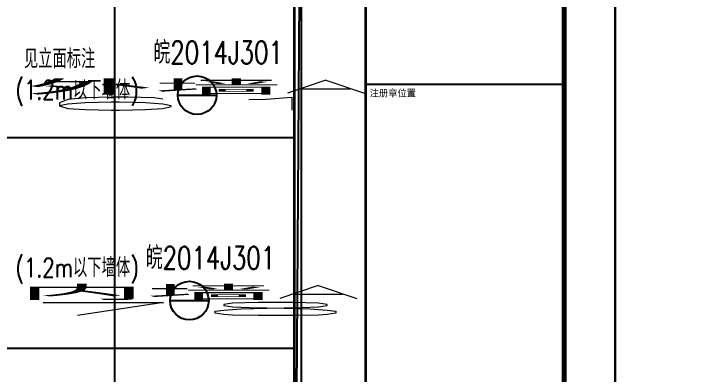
# Model space of a CAD drawing. Extents: x -21908402 to 2004492, y 83987 to 5079726.
# Drawn here: x 1873912 to 1887569, y 420710 to 427786 of the extents above; entities that cross this region are included whole.
import ezdxf
from ezdxf.enums import TextEntityAlignment as Align

# ---------------------------------------------------------------- set-up
doc = ezdxf.new("R2010")
doc.units = 0
doc.header["$LTSCALE"] = 1000
doc.layers.get('0').update_dxf_attribs({"linetype": 'CONTINUOUS'})
for name, color, linetype in [('PP-PM-TK', 7, 'CONTINUOUS'), ('PUB_DIM', 3, 'CONTINUOUS'), ('PUB_TEXT', 7, 'CONTINUOUS'), ('PUB_TITLE', 4, 'CONTINUOUS'), ('WINDOW', 94, 'CONTINUOUS'), ('图框', 66, 'CONTINUOUS')]:
    doc.layers.add(name, color=color, linetype=linetype)
doc.styles.add('COMP', font='complex_.ttf', dxfattribs={"bigfont": 'hztxt'})
doc.styles.add('HZ5', font='txt.shx', dxfattribs={"width": 0.7, "bigfont": 'hztxt.shx'})
doc.styles.add('TQ', font='txt.shx', dxfattribs={"width": 0.8, "bigfont": 'hztxt.shx'})

# ---------------------------------------------------------------- blocks, each defined once
blk = doc.blocks.new('TK')
at = {"layer": 'PP-PM-TK', "color": 4}
blk.add_line((1742537, 381629), (1748371, 381629), dxfattribs=at)
at = {"layer": 'PP-PM-TK', "color": 4, "const_width": 74.2}
blk.add_lwpolyline([(1742537, 401993), (1742537, 341993)], dxfattribs=at)
at = {"layer": 'PUB_TEXT', "color": 2, "style": 'TQ'}
blk.add_text('注册章位置', height=201.5, dxfattribs=at).set_placement((1742655, 381244))
blk = doc.blocks.new('_INDEX')
blk.add_line((-0.5, 0), (0.5, 0))
blk.add_circle((0, 0), 0.5)
at = {"style": 'COMP'}
for tag, width, p, p2 in [('1', 1.388087, (-0.17, 0.05), (0.17, 0.05)), ('-', 0.84274, (-0.17, -0.39), (0.17, -0.39))]:
    blk.add_attdef(tag, text='', height=0.34, dxfattribs=dict(at, width=width)).set_placement(p, p2, align=Align.FIT)

msp = doc.modelspace()

# ---------------------------------------------------------------- linework, layer by layer
at = {"layer": 'PUB_TITLE'}
for points in [[(1811391.5, 398987.2), (1885691.5, 398987.2), (1885691.5, 440987.2), (1811391.5, 440987.2)], [(1885691.5, 398987.2), (1945091.5, 398987.2), (1945091.5, 440987.2), (1885691.5, 440987.2)]]:
    msp.add_lwpolyline(points, close=True, dxfattribs=at)
at = {"layer": 'PUB_TITLE', "const_width": 100}
msp.add_lwpolyline([(1813891.5, 399987.2), (1884691.5, 399987.2), (1884691.5, 439987.2), (1813891.5, 439987.2)], close=True, dxfattribs=at)
at = {"layer": 'WINDOW', "linetype": 'BYBLOCK'}
msp.add_line((1879406.6, 413575.2), (1879547, 434248.2), dxfattribs=at)
msp.add_lwpolyline([(1860653.9, 413435.2), (1879546.6, 413435.2), (1879546.6, 434388.2), (1860653.9, 434388.2)], close=True, dxfattribs=at)
at = {"layer": 'WINDOW', "linetype": 'BYBLOCK', "const_width": 50}
msp.add_lwpolyline([(1860793.9, 413575.2), (1879406.6, 413575.2), (1879406.6, 434248.2), (1860793.9, 434248.2)], close=True, dxfattribs=at)
at = {"layer": '图框'}
for p, q in [((1875890.5, 413550.7), (1875890.5, 434223.7)), ((1860793.9, 425363.4), (1876201.6, 425363.4)), ((1860793.9, 425363.4), (1879406.6, 425363.4)), ((1876201.6, 425363.4), (1879406.6, 425363.4)), ((1860793.9, 421236.7), (1879406.6, 421236.7))]:
    msp.add_line(p, q, dxfattribs=at)

# ---------------------------------------------------------------- block references
at = {"xscale": 0.6666666666278616, "yscale": 0.6666666666569654, "zscale": 0.6666666666666665}
msp.add_blockref('TK', (719111.1, 171992.1), dxfattribs=at)
at = {"layer": 'PUB_DIM'}
ref = msp.add_blockref('_INDEX', (1877500.7, 426192.7), dxfattribs=dict(at, xscale=755.5679997608531, yscale=755.5680000858265, zscale=755.5680000219901))
ref.add_attrib('1', '外墙A', dxfattribs={"layer": '0', "height": 256.89, "style": 'COMP', "width": 0.272985}).set_placement((1877372.2, 426230.5, -6743.4), (1877629.1, 426230.5), align=Align.FIT)
ref.add_attrib('-', '61', dxfattribs={"layer": '0', "height": 256.89, "style": 'COMP', "width": 0.597514}).set_placement((1877372.2, 425898.1, -6743.4), (1877629.1, 425898.1), align=Align.FIT)
ref = msp.add_blockref('_INDEX', (1877349.3, 422168.7), dxfattribs=dict(at, xscale=755.5679997608531, yscale=755.5680000858265, zscale=755.5680000219901))
ref.add_attrib('1', '内墙A', dxfattribs={"layer": '0', "height": 256.89, "style": 'COMP', "width": 0.272985}).set_placement((1877220.9, 422206.5, -6743.4), (1877477.8, 422206.5), align=Align.FIT)
ref.add_attrib('-', '78', dxfattribs={"layer": '0', "height": 256.89, "style": 'COMP', "width": 0.524557}).set_placement((1877220.9, 421874, -6743.4), (1877477.8, 421874), align=Align.FIT)

# ---------------------------------------------------------------- texts
at = {"linetype": 'BYBLOCK', "style": 'HZ5', "width": 0.75}
for s, height, p in [('皖2014J301', 440, (1876645.3, 426810.3)), ('见立面标注', 373.35, (1874106.3, 426721.1)), ('(1.2m以下墙体)', 373.35, (1873940.9, 426111.9)), ('皖2014J301', 440, (1876494, 422786.3)), ('(1.2m以下墙体)', 373.35, (1873940.9, 422628.9))]:
    msp.add_text(s, height=height, dxfattribs=at).set_placement(p)

doc.saveas('drawing.dxf')
